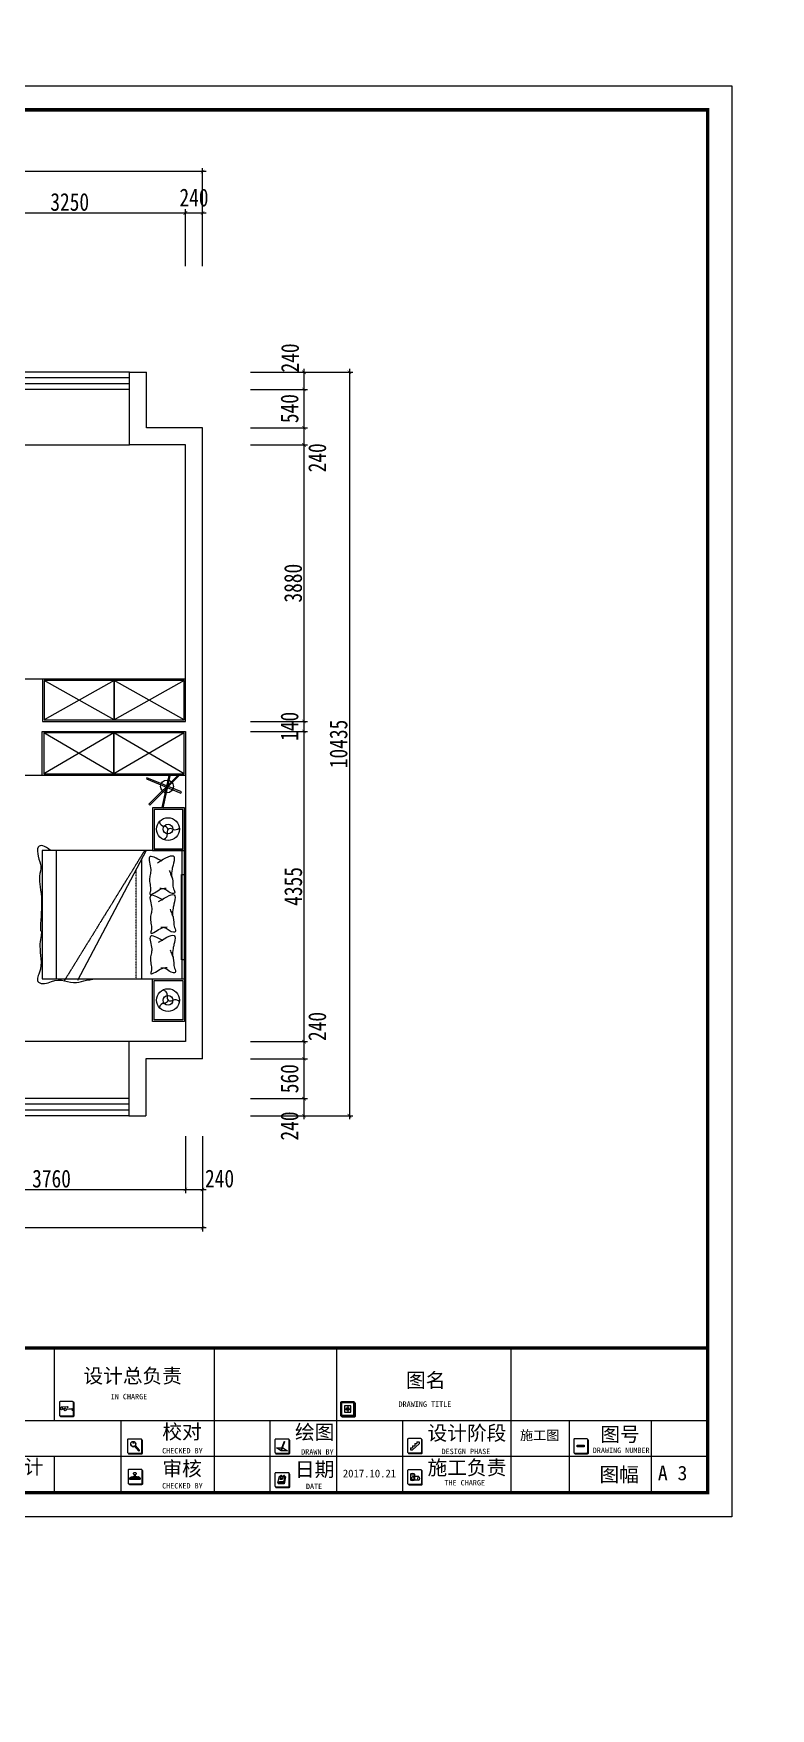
# Model space of a CAD drawing. Header units: millimetres. Extents: x -77055 to 331180, y -861586 to -491011.
# Drawn here: x -58458 to -48111, y -764631 to -741121 of the extents above; entities that cross this region are included whole.
import ezdxf

# ---------------------------------------------------------------- set-up
doc = ezdxf.new("R2010")
doc.units = ezdxf.units.MM
doc.header["$PDMODE"] = 3
doc.linetypes.add('DASHED2', pattern=[0.375, 0.25, -0.125])
for name, color, linetype in [('0-01图框模板说明', 2, 'Continuous'), ('0-02图框细线', 136, 'Continuous'), ('250', 250, 'Continuous')]:
    doc.layers.add(name, color=color, linetype=linetype)
doc.styles.add('DIM', font='simhei.ttf', dxfattribs={"width": 0.8})
doc.styles.get("Standard").update_dxf_attribs({"font": 'simhei.ttf'})
doc.dimstyles.new('1-50', dxfattribs={"dimscale": 50, "dimtxt": 5, "dimasz": 1, "dimexe": 1, "dimexo": 0.1, "dimgap": 0.5, "dimtad": 1, "dimdec": 0, "dimdsep": 46, "dimtxsty": 'DIM', "dimblk": 'ARCHTICK', "dimcen": 4, "dimdle": 1, "dimclrd": 3, "dimclre": 3, "dimclrt": 1, "dimadec": 0, "dimazin": 0, "dimtfac": 1, "dimtdec": 0, "dimtmove": 2, "dimatfit": 3, "dimldrblk": 'DOT', "dimfxl": 15, "dimfxlon": 1, "dimarcsym": 0})

# ---------------------------------------------------------------- blocks, each defined once
blk = doc.blocks.new('_ArchTick')
at = {"color": 0, "linetype": 'ByBlock', "const_width": 0.15}
blk.add_lwpolyline([(-0.5, -0.5), (0.5, 0.5)], dxfattribs=at)
blk = doc.blocks.new('*D405')
at = {"layer": '250', "color": 3, "lineweight": -2}
for p, q in [((-55411, -745876), (-54611, -745876)), ((-54661, -745826), (-54661, -746166)), ((-55411, -746116), (-54611, -746116))]:
    blk.add_line(p, q, dxfattribs=at)
at = {"layer": 'Defpoints', "color": 0}
for p in [(-56910, -745876), (-56910, -746116), (-54661, -746116)]:
    blk.add_point(p, dxfattribs=at)
at = {"layer": '250', "color": 3, "lineweight": -2, "xscale": 50, "yscale": 50, "zscale": 50}
for p, rotation in [((-54661, -745876), 90), ((-54661, -746116), 270)]:
    blk.add_blockref('_ArchTick', p, dxfattribs=dict(at, rotation=rotation))
at = {"layer": '250', "color": 1, "insert": (-54856, -745675), "char_height": 250, "attachment_point": 5, "rotation": 90, "style": 'DIM'}
blk.add_mtext('240', dxfattribs=at)
blk = doc.blocks.new('_Dot')
at = {"color": 0, "linetype": 'ByBlock', "lineweight": -2}
blk.add_line((-0.5, 0), (-1, 0), dxfattribs=at)
at = {"color": 0, "linetype": 'ByBlock', "const_width": 0.5}
blk.add_lwpolyline([(-0.25, 0, 1), (0.25, 0, 1)], format="xyb", close=True, dxfattribs=at)
blk = doc.blocks.new('*D406')
at = {"layer": '250', "color": 3, "lineweight": -2}
for p, q in [((-55411, -746116), (-54611, -746116)), ((-54661, -746066), (-54661, -746706)), ((-55411, -746656), (-54611, -746656))]:
    blk.add_line(p, q, dxfattribs=at)
at = {"layer": 'Defpoints', "color": 0}
for p in [(-56910, -746116), (-55885, -746656), (-54661, -746656)]:
    blk.add_point(p, dxfattribs=at)
at = {"layer": '250', "color": 3, "lineweight": -2, "xscale": 50, "yscale": 50, "zscale": 50}
for p, rotation in [((-54661, -746116), 90), ((-54661, -746656), 270)]:
    blk.add_blockref('_ArchTick', p, dxfattribs=dict(at, rotation=rotation))
at = {"layer": '250', "color": 1, "insert": (-54863, -746386), "char_height": 250, "attachment_point": 5, "rotation": 90, "style": 'DIM'}
blk.add_mtext('540', dxfattribs=at)
blk = doc.blocks.new('*D407')
at = {"layer": '250', "color": 3, "lineweight": -2}
for p, q in [((-55411, -746656), (-54611, -746656)), ((-54661, -746606), (-54661, -746946)), ((-55411, -746896), (-54611, -746896))]:
    blk.add_line(p, q, dxfattribs=at)
at = {"layer": 'Defpoints', "color": 0}
for p in [(-55885, -746656), (-56125, -746896), (-54661, -746896)]:
    blk.add_point(p, dxfattribs=at)
at = {"layer": '250', "color": 3, "lineweight": -2, "xscale": 50, "yscale": 50, "zscale": 50}
for p, rotation in [((-54661, -746656), 90), ((-54661, -746896), 270)]:
    blk.add_blockref('_ArchTick', p, dxfattribs=dict(at, rotation=rotation))
at = {"layer": '250', "color": 1, "insert": (-54474, -747077), "char_height": 250, "attachment_point": 5, "rotation": 90, "style": 'DIM'}
blk.add_mtext('240', dxfattribs=at)
blk = doc.blocks.new('*D408')
at = {"layer": '250', "color": 3, "lineweight": -2}
for p, q in [((-55411, -746896), (-54611, -746896)), ((-54661, -746846), (-54661, -750826)), ((-55411, -750776), (-54611, -750776))]:
    blk.add_line(p, q, dxfattribs=at)
at = {"layer": 'Defpoints', "color": 0}
for p in [(-56125, -746896), (-56125, -750776), (-54661, -750776)]:
    blk.add_point(p, dxfattribs=at)
at = {"layer": '250', "color": 3, "lineweight": -2, "xscale": 50, "yscale": 50, "zscale": 50}
for p, rotation in [((-54661, -746896), 90), ((-54661, -750776), 270)]:
    blk.add_blockref('_ArchTick', p, dxfattribs=dict(at, rotation=rotation))
at = {"layer": '250', "color": 1, "insert": (-54813, -748836), "char_height": 250, "attachment_point": 5, "rotation": 90, "style": 'DIM'}
blk.add_mtext('3880', dxfattribs=at)
blk = doc.blocks.new('*D409')
at = {"layer": '250', "color": 3, "lineweight": -2}
for p, q in [((-55411, -750776), (-54611, -750776)), ((-54661, -750726), (-54661, -750966)), ((-55411, -750916), (-54611, -750916))]:
    blk.add_line(p, q, dxfattribs=at)
at = {"layer": 'Defpoints', "color": 0}
for p in [(-56125, -750776), (-56125, -750916), (-54661, -750916)]:
    blk.add_point(p, dxfattribs=at)
at = {"layer": '250', "color": 3, "lineweight": -2, "xscale": 50, "yscale": 50, "zscale": 50}
for p, rotation in [((-54661, -750776), 90), ((-54661, -750916), 270)]:
    blk.add_blockref('_ArchTick', p, dxfattribs=dict(at, rotation=rotation))
at = {"layer": '250', "color": 1, "insert": (-54863, -750846), "char_height": 250, "attachment_point": 5, "rotation": 90, "style": 'DIM'}
blk.add_mtext('140', dxfattribs=at)
blk = doc.blocks.new('*D410')
at = {"layer": '250', "color": 3, "lineweight": -2}
for p, q in [((-54661, -750866), (-54661, -755321)), ((-55411, -750916), (-54611, -750916)), ((-55411, -755271), (-54611, -755271))]:
    blk.add_line(p, q, dxfattribs=at)
at = {"layer": 'Defpoints', "color": 0}
for p in [(-56125, -750916), (-56125, -755271), (-54661, -755271)]:
    blk.add_point(p, dxfattribs=at)
at = {"layer": '250', "color": 3, "lineweight": -2, "xscale": 50, "yscale": 50, "zscale": 50}
for p, rotation in [((-54661, -750916), 90), ((-54661, -755271), 270)]:
    blk.add_blockref('_ArchTick', p, dxfattribs=dict(at, rotation=rotation))
at = {"layer": '250', "color": 1, "insert": (-54811, -753093), "char_height": 250, "attachment_point": 5, "rotation": 90, "style": 'DIM'}
blk.add_mtext('4355', dxfattribs=at)
blk = doc.blocks.new('*D411')
at = {"layer": '250', "color": 3, "lineweight": -2}
for p, q in [((-55411, -755271), (-54611, -755271)), ((-54661, -755221), (-54661, -755561)), ((-55411, -755511), (-54611, -755511))]:
    blk.add_line(p, q, dxfattribs=at)
at = {"layer": 'Defpoints', "color": 0}
for p in [(-56125, -755271), (-55885, -755511), (-54661, -755511)]:
    blk.add_point(p, dxfattribs=at)
at = {"layer": '250', "color": 3, "lineweight": -2, "xscale": 50, "yscale": 50, "zscale": 50}
for p, rotation in [((-54661, -755271), 90), ((-54661, -755511), 270)]:
    blk.add_blockref('_ArchTick', p, dxfattribs=dict(at, rotation=rotation))
at = {"layer": '250', "color": 1, "insert": (-54474, -755058), "char_height": 250, "attachment_point": 5, "rotation": 90, "style": 'DIM'}
blk.add_mtext('240', dxfattribs=at)
blk = doc.blocks.new('*D412')
at = {"layer": '250', "color": 3, "lineweight": -2}
for p, q in [((-55411, -755511), (-54611, -755511)), ((-54661, -755461), (-54661, -756121)), ((-55411, -756071), (-54611, -756071))]:
    blk.add_line(p, q, dxfattribs=at)
at = {"layer": 'Defpoints', "color": 0}
for p in [(-55885, -755511), (-56920, -756071), (-54661, -756071)]:
    blk.add_point(p, dxfattribs=at)
at = {"layer": '250', "color": 3, "lineweight": -2, "xscale": 50, "yscale": 50, "zscale": 50}
for p, rotation in [((-54661, -755511), 90), ((-54661, -756071), 270)]:
    blk.add_blockref('_ArchTick', p, dxfattribs=dict(at, rotation=rotation))
at = {"layer": '250', "color": 1, "insert": (-54863, -755791), "char_height": 250, "attachment_point": 5, "rotation": 90, "style": 'DIM'}
blk.add_mtext('560', dxfattribs=at)
blk = doc.blocks.new('*D413')
at = {"layer": '250', "color": 3, "lineweight": -2}
for p, q in [((-55411, -756071), (-54611, -756071)), ((-54661, -756021), (-54661, -756361)), ((-55411, -756311), (-54611, -756311))]:
    blk.add_line(p, q, dxfattribs=at)
at = {"layer": 'Defpoints', "color": 0}
for p in [(-56920, -756071), (-56920, -756311), (-54661, -756311)]:
    blk.add_point(p, dxfattribs=at)
at = {"layer": '250', "color": 3, "lineweight": -2, "xscale": 50, "yscale": 50, "zscale": 50}
for p, rotation in [((-54661, -756071), 90), ((-54661, -756311), 270)]:
    blk.add_blockref('_ArchTick', p, dxfattribs=dict(at, rotation=rotation))
at = {"layer": '250', "color": 1, "insert": (-54863, -756455), "char_height": 250, "attachment_point": 5, "rotation": 90, "style": 'DIM'}
blk.add_mtext('240', dxfattribs=at)
blk = doc.blocks.new('*D421')
at = {"layer": '250', "color": 3, "lineweight": -2}
for p, q in [((-59575, -744389), (-59575, -743589)), ((-56325, -744389), (-56325, -743589)), ((-59625, -743639), (-56275, -743639))]:
    blk.add_line(p, q, dxfattribs=at)
at = {"layer": 'Defpoints', "color": 0}
for p in [(-56325, -743639), (-59575, -745547), (-56325, -746567)]:
    blk.add_point(p, dxfattribs=at)
at = {"layer": '250', "color": 3, "lineweight": -2, "xscale": 50, "yscale": 50, "zscale": 50, "rotation": 180}
blk.add_blockref('_ArchTick', (-59575, -743639), dxfattribs=at)
at = {"layer": '250', "color": 3, "lineweight": -2, "xscale": 50, "yscale": 50, "zscale": 50}
blk.add_blockref('_ArchTick', (-56325, -743639), dxfattribs=at)
at = {"layer": '250', "color": 1, "insert": (-57950, -743487), "char_height": 250, "attachment_point": 5, "style": 'DIM'}
blk.add_mtext('3250', dxfattribs=at)
blk = doc.blocks.new('*D422')
at = {"layer": '250', "color": 3, "lineweight": -2}
for p, q in [((-56325, -744389), (-56325, -743589)), ((-56085, -744389), (-56085, -743589)), ((-56375, -743639), (-56035, -743639))]:
    blk.add_line(p, q, dxfattribs=at)
at = {"layer": 'Defpoints', "color": 0}
for p in [(-56085, -743639), (-56085, -746327), (-56325, -746567)]:
    blk.add_point(p, dxfattribs=at)
at = {"layer": '250', "color": 3, "lineweight": -2, "xscale": 50, "yscale": 50, "zscale": 50, "rotation": 180}
blk.add_blockref('_ArchTick', (-56325, -743639), dxfattribs=at)
at = {"layer": '250', "color": 3, "lineweight": -2, "xscale": 50, "yscale": 50, "zscale": 50}
blk.add_blockref('_ArchTick', (-56085, -743639), dxfattribs=at)
at = {"layer": '250', "color": 1, "insert": (-56205, -743425), "char_height": 250, "attachment_point": 5, "style": 'DIM'}
blk.add_mtext('240', dxfattribs=at)
blk = doc.blocks.new('*D439')
at = {"layer": '250', "color": 3, "lineweight": -2}
for p, q in [((-60085, -756596), (-60085, -757396)), ((-56325, -756596), (-56325, -757396)), ((-60135, -757346), (-56275, -757346))]:
    blk.add_line(p, q, dxfattribs=at)
at = {"layer": 'Defpoints', "color": 0}
for p in [(-60085, -755706), (-56325, -755706), (-56325, -757346)]:
    blk.add_point(p, dxfattribs=at)
at = {"layer": '250', "color": 3, "lineweight": -2, "xscale": 50, "yscale": 50, "zscale": 50, "rotation": 180}
blk.add_blockref('_ArchTick', (-60085, -757346), dxfattribs=at)
at = {"layer": '250', "color": 3, "lineweight": -2, "xscale": 50, "yscale": 50, "zscale": 50}
blk.add_blockref('_ArchTick', (-56325, -757346), dxfattribs=at)
at = {"layer": '250', "color": 1, "insert": (-58205, -757195), "char_height": 250, "attachment_point": 5, "style": 'DIM'}
blk.add_mtext('3760', dxfattribs=at)
blk = doc.blocks.new('*D440')
at = {"layer": '250', "color": 3, "lineweight": -2}
for p, q in [((-56325, -756596), (-56325, -757396)), ((-56085, -756596), (-56085, -757396)), ((-56375, -757346), (-56035, -757346))]:
    blk.add_line(p, q, dxfattribs=at)
at = {"layer": 'Defpoints', "color": 0}
for p in [(-56325, -755706), (-56085, -755946), (-56085, -757346)]:
    blk.add_point(p, dxfattribs=at)
at = {"layer": '250', "color": 3, "lineweight": -2, "xscale": 50, "yscale": 50, "zscale": 50, "rotation": 180}
blk.add_blockref('_ArchTick', (-56325, -757346), dxfattribs=at)
at = {"layer": '250', "color": 3, "lineweight": -2, "xscale": 50, "yscale": 50, "zscale": 50}
blk.add_blockref('_ArchTick', (-56085, -757346), dxfattribs=at)
at = {"layer": '250', "color": 1, "insert": (-55846, -757194), "char_height": 250, "attachment_point": 5, "style": 'DIM'}
blk.add_mtext('240', dxfattribs=at)
blk = doc.blocks.new('*D441')
at = {"layer": '250', "color": 3, "lineweight": -2}
for p, q in [((-56035, -743060), (-70405, -743060)), ((-70355, -743810), (-70355, -743010)), ((-56085, -743810), (-56085, -743010))]:
    blk.add_line(p, q, dxfattribs=at)
at = {"layer": 'Defpoints', "color": 0}
for p in [(-70355, -743060), (-70355, -744389), (-56085, -744389)]:
    blk.add_point(p, dxfattribs=at)
at = {"layer": '250', "color": 3, "lineweight": -2, "xscale": 50, "yscale": 50, "zscale": 50, "rotation": 180}
blk.add_blockref('_ArchTick', (-70355, -743060), dxfattribs=at)
at = {"layer": '250', "color": 3, "lineweight": -2, "xscale": 50, "yscale": 50, "zscale": 50}
blk.add_blockref('_ArchTick', (-56085, -743060), dxfattribs=at)
at = {"layer": '250', "color": 1, "insert": (-63220, -742909), "char_height": 250, "attachment_point": 5, "style": 'DIM'}
blk.add_mtext('14270', dxfattribs=at)
blk = doc.blocks.new('*D442')
at = {"layer": '250', "color": 3, "lineweight": -2}
for p, q in [((-70355, -757135), (-70355, -757935)), ((-56085, -757135), (-56085, -757935)), ((-56035, -757885), (-70405, -757885))]:
    blk.add_line(p, q, dxfattribs=at)
at = {"layer": 'Defpoints', "color": 0}
for p in [(-70355, -756500), (-56085, -756500), (-70355, -757885)]:
    blk.add_point(p, dxfattribs=at)
at = {"layer": '250', "color": 3, "lineweight": -2, "xscale": 50, "yscale": 50, "zscale": 50, "rotation": 180}
blk.add_blockref('_ArchTick', (-70355, -757885), dxfattribs=at)
at = {"layer": '250', "color": 3, "lineweight": -2, "xscale": 50, "yscale": 50, "zscale": 50}
blk.add_blockref('_ArchTick', (-56085, -757885), dxfattribs=at)
at = {"layer": '250', "color": 1, "insert": (-63220, -757734), "char_height": 250, "attachment_point": 5, "style": 'DIM'}
blk.add_mtext('14270', dxfattribs=at)
blk = doc.blocks.new('*D444')
at = {"layer": '250', "color": 3, "lineweight": -2}
for p, q in [((-54773, -745876), (-53973, -745876)), ((-54023, -745826), (-54023, -756361)), ((-54773, -756311), (-53973, -756311))]:
    blk.add_line(p, q, dxfattribs=at)
at = {"layer": 'Defpoints', "color": 0}
for p in [(-55411, -745876), (-55411, -756311), (-54023, -756311)]:
    blk.add_point(p, dxfattribs=at)
at = {"layer": '250', "color": 3, "lineweight": -2, "xscale": 50, "yscale": 50, "zscale": 50}
for p, rotation in [((-54023, -745876), 90), ((-54023, -756311), 270)]:
    blk.add_blockref('_ArchTick', p, dxfattribs=dict(at, rotation=rotation))
at = {"layer": '250', "color": 1, "insert": (-54175, -751093), "char_height": 250, "attachment_point": 5, "rotation": 90, "style": 'DIM'}
blk.add_mtext('10435', dxfattribs=at)
blk = doc.blocks.new('GFV85')
at = {"color": 2, "ltscale": 1000}
for p, q in [((56980, 6593), (54980, 6593)), ((54980, 6593), (54980, 4793)), ((56980, 4793), (56980, 6593)), ((56380, 4793), (56380, 6475)), ((54980, 4793), (56980, 4793))]:
    blk.add_line(p, q, dxfattribs=at)
at = {"color": 8, "ltscale": 1000}
blk.add_line((55180, 6593), (55180, 4793), dxfattribs=at)
at = {"color": 8, "linetype": 'DASHED2', "ltscale": 0.5}
for p, q in [((56420, 6593), (55290, 4762)), ((56300, 4793), (56300, 6317))]:
    blk.add_line(p, q, dxfattribs=at)
at = {"color": 1, "ltscale": 1000}
for p, q in [((56440, 6593), (55476, 4771)), ((56950, 4793), (56950, 6593))]:
    blk.add_line(p, q, dxfattribs=at)
at = {"color": 2}
for points in [[(56980, 7193), (56530, 7193), (56530, 6593), (56980, 6593)], [(56980, 4193), (56530, 4193), (56530, 4793), (56980, 4793)]]:
    blk.add_lwpolyline(points, close=True, dxfattribs=at)
at = {"color": 1}
for points in [[(56955, 7168), (56555, 7168), (56555, 6618), (56955, 6618)], [(56955, 4218), (56555, 4218), (56555, 4768), (56955, 4768)]]:
    blk.add_lwpolyline(points, close=True, dxfattribs=at)
at = {"color": 3}
blk.add_lwpolyline([(56980, 5057), (56940, 5057), (56940, 6256), (56980, 6256)], close=True, dxfattribs=at)
for centre in [(56749, 6893), (56749, 4493)]:
    blk.add_circle(centre, 160, dxfattribs=at)
at = {"color": 1}
for centre in [(56749, 6894), (56749, 4491)]:
    blk.add_circle(centre, 67.5, dxfattribs=at)
for centre, radius, start, end in [((56693, 7002), 65, 184.5472, 274.0046), ((56669, 6822), 70.8, 274.3234, 4.4208), ((56684, 6868), 70.2, 21.5496, 79.0602), ((56805, 6852), 69.8, 142.7692, 200.655), ((56783, 6815), 86, 66.8898, 113.1102), ((56850, 6966), 80.7, 245.5061, 315.9952), ((56669, 4563), 70.8, 355.5792, 85.6766), ((56684, 4517), 70.2, 280.9398, 338.4504), ((56805, 4533), 69.8, 159.345, 217.2308), ((56783, 4570), 86, 246.8898, 293.1102), ((56850, 4419), 80.7, 44.0048, 114.4939), ((56693, 4383), 65, 85.9954, 175.4528)]:
    blk.add_arc(centre, radius, start, end, dxfattribs=at)
at = {"color": 2, "ltscale": 1000}
blk.add_open_spline([(55099, 6593), (55020, 6663), (54902, 6692), (54924, 6482), (54983, 6374), (54918, 6183), (55000, 5964), (54942, 5420), (54992, 5492), (54918, 5209), (55008, 4991), (54883, 4745), (55025, 4713), (55227, 4826), (55393, 4701), (55617, 4783), (55724, 4789), (55783, 4793)], degree=3, knots=[0, 0, 0, 0, 140.356688, 240.855445, 374.272085, 514.628774, 800.960617, 1037.309606, 1234.977718, 1501.883052, 1872.056655, 1990.732643, 2052.345442, 2125.407537, 2467.000811, 2608.004871, 2786.638856, 2786.638856, 2786.638856, 2786.638856], dxfattribs=at)
at = {"color": 1, "ltscale": 1000}
for points, knots in [([(56667, 6443), (56587, 6486), (56433, 6569), (56519, 6354), (56499, 6254), (56482, 6176), (56504, 6095), (56505, 6033), (56480, 5939), (56624, 6057), (56694, 6064), (56723, 6067)], [0, 0, 0, 0, 197.98522, 383.798459, 461.536852, 537.063609, 629.138715, 719.341985, 744.183766, 895.041347, 1000.692483, 1000.692483, 1000.692483, 1000.692483]), ([(56603, 6422), (56710, 6488), (56868, 6585), (56824, 6402), (56800, 6315), (56799, 6258), (56798, 6220)], [0, 0, 0, 0, 257.192142, 380.388355, 440.188761, 557.045341, 557.045341, 557.045341, 557.045341]), ([(56767, 6314), (56774, 6293), (56787, 6254), (56827, 6170), (56802, 6093), (56857, 5995), (56770, 5983), (56724, 6058), (56658, 6058), (56636, 6058)], [0, 0, 0, 0, 70.314327, 132.712823, 281.06886, 345.030234, 373.143701, 508.899423, 574.349148, 574.349148, 574.349148, 574.349148]), ([(56680, 5898), (56600, 5941), (56446, 6024), (56532, 5809), (56512, 5709), (56495, 5631), (56517, 5550), (56518, 5488), (56493, 5394), (56637, 5512), (56707, 5519), (56736, 5522)], [0, 0, 0, 0, 197.98522, 383.798459, 461.536852, 537.063609, 629.138715, 719.341985, 744.183766, 895.041347, 1000.692483, 1000.692483, 1000.692483, 1000.692483]), ([(56616, 5877), (56723, 5943), (56881, 6040), (56837, 5858), (56813, 5770), (56812, 5713), (56811, 5675)], [0, 0, 0, 0, 257.192142, 380.388355, 440.188761, 557.045341, 557.045341, 557.045341, 557.045341]), ([(56779, 5769), (56787, 5748), (56800, 5709), (56840, 5625), (56815, 5548), (56870, 5450), (56783, 5438), (56737, 5513), (56671, 5513), (56649, 5514)], [0, 0, 0, 0, 70.314327, 132.712823, 281.06886, 345.030234, 373.143701, 508.899423, 574.349148, 574.349148, 574.349148, 574.349148]), ([(56680, 5328), (56600, 5371), (56446, 5454), (56532, 5239), (56512, 5140), (56495, 5062), (56517, 4980), (56518, 4918), (56493, 4825), (56637, 4943), (56707, 4950), (56736, 4952)], [0, 0, 0, 0, 197.98522, 383.798459, 461.536852, 537.063609, 629.138715, 719.341985, 744.183766, 895.041347, 1000.692483, 1000.692483, 1000.692483, 1000.692483]), ([(56616, 5307), (56723, 5373), (56881, 5470), (56837, 5288), (56813, 5201), (56812, 5144), (56811, 5106)], [0, 0, 0, 0, 257.192142, 380.388355, 440.188761, 557.045341, 557.045341, 557.045341, 557.045341]), ([(56779, 5200), (56787, 5179), (56800, 5139), (56840, 5055), (56815, 4978), (56870, 4880), (56783, 4868), (56737, 4944), (56671, 4944), (56649, 4944)], [0, 0, 0, 0, 70.314327, 132.712823, 281.06886, 345.030234, 373.143701, 508.899423, 574.349148, 574.349148, 574.349148, 574.349148])]:
    blk.add_open_spline(points, degree=3, knots=knots, dxfattribs=at)
blk = doc.blocks.new('A$C375F542B')
at = {"color": 45}
for points in [[(465, 458), (453, 471), (34, 52), (47, 39)], [(338, 469), (320, 473), (216, 4), (234, 0)], [(485, 207), (492, 224), (7, 423), (0, 406)]]:
    blk.add_lwpolyline(points, close=True, dxfattribs=at)
blk.add_circle((289, 301), 89.6, dxfattribs=at)
blk = doc.blocks.new('A$C277C16EF')
at = {"layer": '0-01图框模板说明'}
for points in [[(-9240, 1428, -0.414214), (-9254, 1415), (-9427, 1415, -0.071272), (-9430, 1416, 0.348143), (-9417, 1405), (-9245, 1405, 0.414214), (-9231, 1419), (-9231, 1592, 0.333108), (-9241, 1605, -0.057743), (-9240, 1601)], [(-5292, 1424, -0.414214), (-5306, 1411), (-5479, 1411, -0.071272), (-5482, 1411, 0.348143), (-5470, 1401), (-5297, 1401, 0.414214), (-5283, 1414), (-5283, 1587, 0.333108), (-5293, 1600, -0.057743), (-5292, 1597)], [(-8283, 904, -0.414214), (-8296, 891), (-8469, 891, -0.071272), (-8473, 891, 0.348143), (-8460, 881), (-8287, 881, 0.414214), (-8273, 894), (-8273, 1067, 0.333108), (-8283, 1080, -0.057743), (-8283, 1077)], [(-6214, 904, -0.414214), (-6227, 891), (-6400, 891, -0.071272), (-6404, 891, 0.348143), (-6391, 881), (-6218, 881, 0.414214), (-6205, 894), (-6205, 1067, 0.333108), (-6214, 1080, -0.057743), (-6214, 1077)], [(-4353, 909, -0.414214), (-4366, 895), (-4539, 895, -0.071272), (-4543, 896, 0.348143), (-4530, 885), (-4357, 885, 0.414214), (-4344, 899), (-4344, 1072, 0.333108), (-4353, 1085, -0.057743), (-4353, 1081)], [(-2020, 907, -0.414214), (-2033, 893), (-2206, 893, -0.071272), (-2210, 894, 0.348143), (-2197, 884), (-2024, 884, 0.414214), (-2011, 897), (-2011, 1070, 0.333108), (-2020, 1083, -0.057743), (-2020, 1080)], [(-2172, 1004), (-2072, 1004), (-2072, 979), (-2172, 979)], [(-8276, 476, -0.414214), (-8289, 462), (-8462, 462, -0.071272), (-8466, 463, 0.348143), (-8453, 453), (-8280, 453, 0.414214), (-8267, 466), (-8267, 639, 0.333108), (-8276, 652, -0.057743), (-8276, 649)], [(-6214, 431, -0.414214), (-6227, 418), (-6400, 418, -0.071272), (-6404, 418, 0.348143), (-6391, 408), (-6218, 408, 0.414214), (-6205, 421), (-6205, 594, 0.333108), (-6214, 607, -0.057743), (-6214, 604)], [(-4353, 471, -0.414214), (-4366, 457), (-4539, 457, -0.071272), (-4543, 458, 0.348143), (-4530, 448), (-4357, 448, 0.414214), (-4344, 461), (-4344, 634, 0.333108), (-4353, 647, -0.057743), (-4353, 644)]]:
    blk.add_hatch(color=8, dxfattribs=at).paths.add_polyline_path(points)
h = blk.add_hatch(color=8, dxfattribs=at)
h.paths.add_polyline_path([(-5392, 1527), (-5409, 1527), (-5409, 1511), (-5392, 1511)])
h.paths.add_polyline_path([(-5392, 1511), (-5375, 1511), (-5375, 1527), (-5392, 1527)])
h.paths.add_polyline_path([(-5392, 1511), (-5392, 1495), (-5375, 1495), (-5375, 1511)])
h.paths.add_polyline_path([(-5392, 1511), (-5409, 1511), (-5409, 1495), (-5392, 1495)])
at = {"layer": '0-01图框模板说明', "color": 8}
for p, q in [((-9408, 1541), (-9327, 1547)), ((-9396, 1540), (-9326, 1546)), ((-9345, 1510), (-9264, 1516)), ((-9333, 1509), (-9264, 1515)), ((-5437, 1511), (-5348, 1511)), ((-5392, 1555), (-5392, 1466)), ((-8385, 988), (-8328, 922)), ((-8374, 997), (-8317, 932)), ((-6322, 942), (-6322, 939)), ((-6321, 941), (-6322, 938)), ((-6320, 941), (-6321, 939)), ((-4511, 968), (-4511, 940)), ((-4511, 968), (-4481, 968)), ((-4481, 996), (-4451, 996)), ((-4481, 996), (-4481, 968)), ((-4390, 1020), (-4480, 940)), ((-4451, 1025), (-4451, 996)), ((-4451, 1025), (-4421, 1025)), ((-4421, 1051), (-4390, 1051)), ((-4421, 1051), (-4421, 1025)), ((-4390, 1051), (-4390, 1020)), ((-6321, 939), (-6322, 938)), ((-6322, 939), (-6322, 938)), ((-4511, 940), (-4480, 940)), ((-8449, 546), (-8428, 560)), ((-8426, 561), (-8406, 561)), ((-8383, 572), (-8383, 576)), ((-8376, 572), (-8376, 576)), ((-8350, 561), (-8328, 561)), ((-8308, 546), (-8326, 560)), ((-6374, 473), (-6362, 462)), ((-6272, 566), (-6294, 470)), ((-6269, 563), (-6291, 467)), ((-6266, 561), (-6288, 465)), ((-6263, 559), (-6285, 462)), ((-6275, 569), (-6263, 559)), ((-4510, 597), (-4510, 515)), ((-4395, 564), (-4477, 564)), ((-4395, 510), (-4477, 510)), ((-4456, 597), (-4456, 515)), ((-6294, 470), (-6371, 470)), ((-6291, 467), (-6368, 467)), ((-6288, 465), (-6365, 465)), ((-6285, 462), (-6362, 462))]:
    blk.add_line(p, q, dxfattribs=at)
at = {"layer": '0-01图框模板说明', "color": 2, "const_width": 49}
blk.add_lwpolyline([(-338, 19745), (-338, 338), (-28062, 338), (-28062, 19745)], close=True, dxfattribs=at)
blk.add_lwpolyline([(-338, 2367), (-28066, 2367)], dxfattribs=at)
at = {"layer": '0-01图框模板说明', "color": 8}
for points in [[(-9427, 1415), (-9254, 1415, 0.414214), (-9240, 1428), (-9240, 1601, 0.414214), (-9254, 1615), (-9427, 1615, 0.414214), (-9440, 1601), (-9440, 1428, 0.414214)], [(-5479, 1411), (-5306, 1411, 0.414214), (-5292, 1424), (-5292, 1597, 0.414214), (-5306, 1610), (-5479, 1610, 0.414214), (-5492, 1597), (-5492, 1424, 0.414214)], [(-8469, 891), (-8296, 891, 0.414214), (-8283, 904), (-8283, 1077, 0.414214), (-8296, 1090), (-8469, 1090, 0.414214), (-8482, 1077), (-8482, 904, 0.414214)], [(-6400, 891), (-6227, 891, 0.414214), (-6214, 904), (-6214, 1077, 0.414214), (-6227, 1090), (-6400, 1090, 0.414214), (-6413, 1077), (-6413, 904, 0.414214)], [(-6277, 1048), (-6285, 1051), (-6284, 1052, -0.451962), (-6280, 1054), (-6279, 1053, -0.418435), (-6277, 1049)], [(-4539, 895), (-4366, 895, 0.414214), (-4353, 909), (-4353, 1081, 0.414214), (-4366, 1095), (-4539, 1095, 0.414214), (-4552, 1081), (-4552, 909, 0.414214)], [(-2206, 893), (-2033, 893, 0.414214), (-2020, 907), (-2020, 1080, 0.414214), (-2033, 1093), (-2206, 1093, 0.414214), (-2219, 1080), (-2219, 907, 0.414214)], [(-8462, 462), (-8289, 462, 0.414214), (-8276, 476), (-8276, 649, 0.414214), (-8289, 662), (-8462, 662, 0.414214), (-8476, 649), (-8476, 476, 0.414214)], [(-8446, 547), (-8311, 547, -0.414214), (-8307, 543), (-8307, 526, -0.414214), (-8311, 522), (-8446, 522, -0.414214), (-8450, 526), (-8450, 543, -0.414214)], [(-6400, 418), (-6227, 418, 0.414214), (-6214, 431), (-6214, 604, 0.414214), (-6227, 617), (-6400, 617, 0.414214), (-6413, 604), (-6413, 431, 0.414214)], [(-4539, 457), (-4366, 457, 0.414214), (-4353, 471), (-4353, 644, 0.414214), (-4366, 657), (-4539, 657, 0.414214), (-4552, 644), (-4552, 471, 0.414214)]]:
    blk.add_lwpolyline(points, format="xyb", close=True, dxfattribs=at)
for points in [[(-9430, 1416, 0.348143), (-9417, 1405), (-9245, 1405, 0.414214), (-9231, 1419), (-9231, 1592, 0.333108), (-9241, 1605)], [(-5482, 1411, 0.348143), (-5470, 1401), (-5297, 1401, 0.414214), (-5283, 1414), (-5283, 1587, 0.333108), (-5293, 1600)], [(-8473, 891, 0.348143), (-8460, 881), (-8287, 881, 0.414214), (-8273, 894), (-8273, 1067, 0.333108), (-8283, 1080)], [(-6404, 891, 0.348143), (-6391, 881), (-6218, 881, 0.414214), (-6205, 894), (-6205, 1067, 0.333108), (-6214, 1080)], [(-4543, 896, 0.348143), (-4530, 885), (-4357, 885, 0.414214), (-4344, 899), (-4344, 1072, 0.333108), (-4353, 1085)], [(-2210, 894, 0.348143), (-2197, 884), (-2024, 884, 0.414214), (-2011, 897), (-2011, 1070, 0.333108), (-2020, 1083)], [(-8466, 463, 0.348143), (-8453, 453), (-8280, 453, 0.414214), (-8267, 466), (-8267, 639, 0.333108), (-8276, 652)], [(-6404, 418, 0.348143), (-6391, 408), (-6218, 408, 0.414214), (-6205, 421), (-6205, 594, 0.333108), (-6214, 607)], [(-4543, 458, 0.348143), (-4530, 448), (-4357, 448, 0.414214), (-4344, 461), (-4344, 634, 0.333108), (-4353, 647)]]:
    blk.add_lwpolyline(points, format="xyb", dxfattribs=at)
for points in [[(-5478, 1425), (-5306, 1425), (-5306, 1597), (-5478, 1597)], [(-5437, 1466), (-5348, 1466), (-5348, 1555), (-5437, 1555)], [(-5409, 1527), (-5375, 1527), (-5375, 1495), (-5409, 1495)], [(-6320, 941), (-6322, 942), (-6319, 958), (-6311, 955)], [(-6280, 1042), (-6287, 1044), (-6319, 958), (-6311, 955)], [(-6277, 1048), (-6285, 1051), (-6287, 1044), (-6280, 1042)], [(-2172, 1004), (-2072, 1004), (-2072, 979), (-2172, 979)], [(-8409, 559), (-8347, 559), (-8347, 551), (-8409, 551)], [(-6355, 495), (-6347, 495), (-6349, 489), (-6356, 489)], [(-6334, 545), (-6302, 545), (-6310, 520), (-6341, 520)], [(-6340, 495), (-6332, 495), (-6334, 489), (-6341, 489)], [(-6325, 495), (-6318, 495), (-6319, 489), (-6327, 489)], [(-6311, 495), (-6303, 495), (-6305, 489), (-6312, 489)]]:
    blk.add_lwpolyline(points, close=True, dxfattribs=at)
for points in [[(-6307, 966), (-6304, 966), (-6239, 923), (-6327, 923), (-6392, 966), (-6316, 966)], [(-8369, 565), (-8356, 565), (-8347, 559), (-8409, 559), (-8399, 565), (-8390, 565)], [(-6334, 569), (-6275, 569), (-6297, 473), (-6374, 473), (-6351, 569), (-6338, 569)]]:
    blk.add_lwpolyline(points, dxfattribs=at)
for centre, radius in [((-8402, 1020), 36), ((-6295, 558), 2.7)]:
    blk.add_circle(centre, radius, dxfattribs=at)
for centre, radius, start, end in [((-9389, 1516), 24.9, 105.757, 120.9015), ((-9388, 1491), 21.7, 39.9377, 115.0821), ((-9396, 1540), 0.332, 94.538, 105.757), ((-9381, 1528), 16.1, 194.4811, 315.0527), ((-9326, 1485), 24.9, 105.757, 138.6812), ((-9333, 1509), 0.332, 94.538, 105.757), ((-9332, 1534), 14.1, 298.7114, 70.1269), ((-9332, 1534), 13.4, 300.3285, 62.5398), ((-9326, 1545), 0.332, 62.5398, 94.538), ((-9325, 1522), 0.341, 133.8328, 294.2798), ((-9269, 1503), 14.1, 298.7114, 70.1269), ((-9264, 1515), 0.332, 62.5398, 94.538), ((-9270, 1503), 13.4, 300.3285, 62.5398), ((-9263, 1491), 0.341, 133.8328, 294.2798), ((-8401, 1017), 36, 191.5054, 300.5031), ((-8404, 1020), 18, 22.4479, 114.9174), ((-8408, 1029), 8.45, 340.0341, 111.5177), ((-8401, 1017), 36, 323.7918, 16.5929), ((-8324, 929), 7.87, 246.2917, 21.6824), ((-8426, 557), 3.88, 90, 119.8772), ((-8379, 671), 77.3, 259.2449, 280.7551), ((-8411, 572), 28.6, 7.6088, 51.9955), ((-8395, 577), 13.3, 284.907, 336.821), ((-8379, 584), 23.4, 237.0341, 302.9659), ((-8347, 572), 28.6, 128.0045, 172.3912), ((-8373, 572), 2.72, 180, 209.5766), ((-8363, 578), 14.2, 209.5766, 255.9056), ((-8328, 557), 3.88, 58.6434, 90), ((-6337, 558), 2.7, 133.5405, 58.5094), ((-6319, 562), 20.4, 120.0838, 193.4607), ((-6337, 559), 2.06, 218.3923, 328.4538), ((-6319, 562), 16.9, 118.9884, 196.0214), ((-6336, 557), 2.7, 72.6047, 87.6936), ((-6326, 570), 9.85, 350.5454, 105.731), ((-6327, 569), 7.74, 355.4404, 89.6822), ((-6277, 562), 20.4, 127.1675, 193.4607), ((-6294, 557), 2.7, 72.6047, 215.7707), ((-6295, 559), 2.06, 218.3923, 328.4538), ((-6278, 562), 16.3, 120.88, 197.6449), ((-6286, 573), 6.91, 75.6414, 126.1244), ((-6286, 571), 5.41, 333.2308, 96.566), ((-6286, 571), 8.4, 340.7006, 72.9302)]:
    blk.add_arc(centre, radius, start, end, dxfattribs=at)
for centre, major_axis, ratio in [((-9409, 1520), (0, 20.6), 0.646017), ((-9408, 1520), (0, 20.6), 0.646017), ((-9358, 1505), (0, 20.6), 0.646017), ((-9357, 1505), (0, 20.6), 0.646017), ((-4483, 597), (-27.1, 0), 0.454196), ((-4483, 515), (-27.1, 0), 0.454196), ((-4477, 537), (0, 27.1), 0.454196), ((-4395, 537), (0, 27.1), 0.454196)]:
    blk.add_ellipse(centre, major_axis=major_axis, ratio=ratio, dxfattribs=at)
blk.add_ellipse((-8379, 604), major_axis=(25.4, 0), ratio=0.460933, start_param=-0.967391, end_param=4.108984, dxfattribs=at)
at = {"layer": '0-02图框细线'}
for p, q in [((-9507, 1352), (-9507, 2367)), ((-7264, 1352), (-7264, 2367)), ((-5546, 338), (-5546, 2367)), ((-3096, 1352), (-3096, 2367)), ((-21553, 1352), (-338, 1352)), ((-8574, 338), (-8574, 1352)), ((-7264, 338), (-7264, 1352)), ((-6480, 338), (-6480, 1352)), ((-4619, 338), (-4619, 1352)), ((-3096, 338), (-3096, 1352)), ((-2280, 338), (-2280, 1352)), ((-1131, 1352), (-1131, 338)), ((-338, 845), (-10594, 845)), ((-9507, 338), (-9507, 845))]:
    blk.add_line(p, q, dxfattribs=at)
blk.add_lwpolyline([(0, 20083), (0, 0), (-28400, 0), (-28400, 20083)], close=True, dxfattribs=at)
for s, insert, char_height, attachment_point in [('{\\fSimSun|b0|i0|c134|p2;设计总负责}', (-9102, 1965), 202.86, 4), ('{\\fSimSun|b0|i0|c134|p2;图名}', (-4572, 1904), 202.86, 4), ('{\\fSimSun|b0|i0|c134|p2;IN CHARGE}', (-8719, 1685), 76.2, 4), ('{\\fSimSun|b0|i0|c134|p2;DRAWING TITLE}', (-4678, 1579), 76.2, 4), ('{\\fSimSun|b0|i0|c134|p2;校对}', (-7994, 1181), 202.86, 4), ('{\\fSimSun|b0|i0|c134|p2;绘图}', (-6132, 1175), 202.86, 4), ('{\\fSimSun|b0|i0|c134|p2;设计阶段}', (-4271, 1162), 202.86, 4), ('{\\fSimHei|b0|i0|c134|p2;施工图}', (-2696, 1135), 135.24, 5), ('{\\fSimSun|b0|i0|c134|p2;图号}', (-1846, 1145), 202.86, 4), ('{\\fSimSun|b0|i0|c134|p2;CHECKED BY}', (-7997, 925), 76.2, 4), ('{\\fSimSun|b0|i0|c134|p2;DRAWN BY}', (-6045, 909), 76.2, 4), ('{\\fSimSun|b0|i0|c134|p2;DESIGN PHASE}', (-4074, 915), 76.2, 4), ('{\\fSimSun|b0|i0|c134|p2;DRAWING NUMBER}', (-1951, 931), 76.2, 4), ('{\\fSimSun|b0|i0|c134|p2;设计}', (-10215, 686), 202.86, 4), ('{\\fSimSun|b0|i0|c134|p2;审核}', (-7994, 663), 202.86, 4), ('{\\fSimSun|b0|i0|c134|p2;日期}', (-6132, 653), 202.86, 4), ('{\\fSimSun|b0|i0|c134|p2;施工负责}', (-4271, 677), 202.86, 4), ('{\\fSimSun|b0|i0|c134|p2;图幅}', (-1857, 581), 202.86, 4), ('{\\fSimSun|b0|i0|c134|p2;A 3}', (-1037, 611), 202.86, 4), ('{\\fSimSun|b0|i0|c134|p2;CHECKED BY}', (-7997, 433), 76.2, 4), ('2017.10.21', (-5460, 605), 110, 4), ('{\\fSimSun|b0|i0|c134|p2;THE CHARGE}', (-4034, 476), 76.2, 4), ('{\\fSimSun|b0|i0|c134|p2;DATE}', (-5978, 426), 76.2, 4)]:
    blk.add_mtext(s, dxfattribs=dict(at, insert=insert, char_height=char_height, attachment_point=attachment_point))
blk = doc.blocks.new('*D694')
at = {"layer": '250', "color": 3, "lineweight": -2}
for p, q in [((-23716, -598453), (-22916, -598453)), ((-22966, -598403), (-22966, -598743)), ((-23716, -598693), (-22916, -598693)), ((-56080, -832290), (-56080, -832608)), ((-55400, -832290), (-55400, -832608)), ((-56130, -832558), (-55350, -832558))]:
    blk.add_line(p, q, dxfattribs=at)
at = {"layer": 'Defpoints', "color": 0}
for p in [(-24189, -598453), (-24429, -598693), (-22966, -598693), (-56080, -832285), (-55400, -832285), (-55400, -832558)]:
    blk.add_point(p, dxfattribs=at)
at = {"layer": '250', "color": 3, "lineweight": -2, "xscale": 50, "yscale": 50, "zscale": 50}
for p, rotation in [((-22966, -598453), 90), ((-22966, -598693), 270), ((-56080, -832558), 180)]:
    blk.add_blockref('_ArchTick', p, dxfattribs=dict(at, rotation=rotation))
blk.add_blockref('_ArchTick', (-55400, -832558), dxfattribs=at)
at = {"layer": '250', "color": 1, "insert": (-22778, -598874), "char_height": 250, "attachment_point": 5, "rotation": 90, "style": 'DIM'}
blk.add_mtext('240', dxfattribs=at)
at = {"layer": '250', "color": 1, "insert": (-55740, -832407), "char_height": 250, "attachment_point": 5, "style": 'DIM'}
blk.add_mtext('680', dxfattribs=at)
blk = doc.blocks.new('*D695')
at = {"layer": '250', "color": 3, "lineweight": -2}
for p, q in [((-23716, -598693), (-22916, -598693)), ((-22966, -598643), (-22966, -602623)), ((-23716, -602573), (-22916, -602573)), ((-55450, -831891), (-54790, -831891)), ((-55400, -832205), (-55400, -831841)), ((-54840, -832205), (-54840, -831841))]:
    blk.add_line(p, q, dxfattribs=at)
at = {"layer": 'Defpoints', "color": 0}
for p in [(-24429, -598693), (-24429, -602573), (-22966, -602573), (-54840, -831891), (-55400, -832210), (-54840, -832210)]:
    blk.add_point(p, dxfattribs=at)
at = {"layer": '250', "color": 3, "lineweight": -2, "xscale": 50, "yscale": 50, "zscale": 50}
for p, rotation in [((-22966, -598693), 90), ((-22966, -602573), 270), ((-55400, -831891), 180)]:
    blk.add_blockref('_ArchTick', p, dxfattribs=dict(at, rotation=rotation))
blk.add_blockref('_ArchTick', (-54840, -831891), dxfattribs=at)
at = {"layer": '250', "color": 1, "insert": (-23117, -600633), "char_height": 250, "attachment_point": 5, "rotation": 90, "style": 'DIM'}
blk.add_mtext('3880', dxfattribs=at)
at = {"layer": '250', "color": 1, "insert": (-55120, -831740), "char_height": 250, "attachment_point": 5, "style": 'DIM'}
blk.add_mtext('560', dxfattribs=at)
blk = doc.blocks.new('*D696')
at = {"layer": '250', "color": 3, "lineweight": -2}
for p, q in [((-22966, -602523), (-22966, -602763)), ((-23716, -602573), (-22916, -602573)), ((-23716, -602713), (-22916, -602713)), ((-52580, -835155), (-50015, -835155)), ((-52530, -835905), (-52530, -835105)), ((-50065, -835905), (-50065, -835105))]:
    blk.add_line(p, q, dxfattribs=at)
at = {"layer": 'Defpoints', "color": 0}
for p in [(-24429, -602573), (-24429, -602713), (-22966, -602713), (-50065, -835155), (-52530, -836025), (-50065, -836025)]:
    blk.add_point(p, dxfattribs=at)
at = {"layer": '250', "color": 3, "lineweight": -2, "xscale": 50, "yscale": 50, "zscale": 50}
for p, rotation in [((-22966, -602573), 90), ((-22966, -602713), 270), ((-52530, -835155), 180)]:
    blk.add_blockref('_ArchTick', p, dxfattribs=dict(at, rotation=rotation))
blk.add_blockref('_ArchTick', (-50065, -835155), dxfattribs=at)
at = {"layer": '250', "color": 1, "insert": (-23168, -602643), "char_height": 250, "attachment_point": 5, "rotation": 90, "style": 'DIM'}
blk.add_mtext('140', dxfattribs=at)
at = {"layer": '250', "color": 1, "insert": (-51298, -835005), "char_height": 250, "attachment_point": 5, "style": 'DIM'}
blk.add_mtext('2465', dxfattribs=at)

msp = doc.modelspace()

# ---------------------------------------------------------------- linework, layer by layer
at = {"layer": '250', "color": 2}
for p, q in [((-57109.8, -745876), (-58874.8, -745876)), ((-57109.8, -746116), (-58874.8, -746116)), ((-58329.8, -750181), (-56324.8, -750181)), ((-58334.8, -751531), (-56324.8, -751531)), ((-57119.8, -756071), (-59584.8, -756071)), ((-57119.8, -756311), (-59584.8, -756311))]:
    msp.add_line(p, q, dxfattribs=at)
at = {"layer": '250', "color": 1}
for p, q in [((-57109.8, -745956), (-58874.8, -745956)), ((-57109.8, -746036), (-58874.8, -746036)), ((-57119.8, -756151), (-59584.8, -756151)), ((-57119.8, -756231), (-59584.8, -756231))]:
    msp.add_line(p, q, dxfattribs=at)
at = {"layer": '250', "color": 7}
for p, q in [((-57109.8, -746116), (-57109.8, -745876)), ((-57109.8, -745876), (-56869.8, -745876)), ((-56869.8, -746656), (-56869.8, -745876)), ((-57109.8, -746896), (-57109.8, -746116)), ((-56084.8, -746656), (-56869.8, -746656)), ((-56084.8, -755511), (-56084.8, -746656)), ((-56324.8, -746896), (-57109.8, -746896)), ((-56324.8, -750776), (-56324.8, -746896)), ((-58589.8, -750181), (-58329.8, -750181)), ((-58329.8, -750181), (-58329.8, -750776)), ((-58329.8, -750776), (-56324.8, -750776)), ((-58334.8, -751531), (-58334.8, -750916)), ((-58334.8, -750916), (-56324.8, -750916)), ((-56324.8, -750916), (-56324.8, -755271)), ((-58594.8, -751531), (-58334.8, -751531)), ((-57119.8, -755271), (-57119.8, -756071)), ((-56324.8, -755271), (-57119.8, -755271)), ((-56879.8, -755511), (-56879.8, -756311)), ((-56084.8, -755511), (-56879.8, -755511)), ((-57119.8, -756071), (-57119.8, -756311)), ((-57119.8, -756311), (-56879.8, -756311))]:
    msp.add_line(p, q, dxfattribs=at)
at = {"layer": '250', "color": 251}
for p, q in [((-58874.8, -746896), (-57109.8, -746896)), ((-57119.8, -755271), (-59584.8, -755271))]:
    msp.add_line(p, q, dxfattribs=at)
at = {"layer": '250', "color": 1}
for points in [[(-56344.8, -750201), (-58309.8, -750201), (-58309.8, -750756), (-56344.8, -750756)], [(-56344.8, -750936), (-58314.8, -750936), (-58314.8, -751511), (-56344.8, -751511)]]:
    msp.add_lwpolyline(points, close=True, dxfattribs=at)
at = {"layer": '250', "color": 8}
for points in [[(-56344.8, -750201), (-57327.3, -750756), (-57327.3, -750201), (-58309.8, -750756)], [(-56344.8, -750756), (-57327.3, -750201), (-57327.3, -750756), (-58309.8, -750201)], [(-56344.8, -750936), (-57329.8, -751511), (-57329.8, -750936), (-58314.8, -751511)], [(-56344.8, -751511), (-57329.8, -750936), (-57329.8, -751511), (-58314.8, -750936)]]:
    msp.add_lwpolyline(points, dxfattribs=at)

# ---------------------------------------------------------------- block references
at = {"color": 0}
msp.add_blockref('GFV85', (-113318.7, -759181.8), dxfattribs=at)
at = {"layer": '250', "color": 7}
for name, p in [('A$C277C16EF', (-48655.4, -761938.4)), ('A$C375F542B', (-56872.5, -751990.5))]:
    msp.add_blockref(name, p, dxfattribs=at)

# ---------------------------------------------------------------- dimensions: what is measured, and where the dimension line sits
for base, p1, p2, angle, picture, middle in [((-22966, -598692.7), (-24189.4, -598452.7), (-24429.4, -598692.7), 270, '*D694', (-22778.5, -598874)), ((-22966, -602712.7), (-24429.4, -602572.7), (-24429.4, -602712.7), 270, '*D696', (-23167.7, -602642.7)), ((-54661.5, -746116), (-56909.9, -745876), (-56909.9, -746116), 270, '*D405', (-54855.8, -745674.7)), ((-54661.5, -746656), (-56909.9, -746116), (-55884.9, -746656), 270, '*D406', (-54863.2, -746386)), ((-54661.5, -746896), (-55884.9, -746656), (-56124.9, -746896), 270, '*D407', (-54474, -747077.3)), ((-54661.5, -750916), (-56124.9, -750776), (-56124.9, -750916), 270, '*D409', (-54863.2, -750846)), ((-54661.5, -755511), (-56124.9, -755271), (-55884.9, -755511), 270, '*D411', (-54474, -755057.9)), ((-54661.5, -756071), (-55884.9, -755511), (-56919.9, -756071), 270, '*D412', (-54863.2, -755791)), ((-56084.8, -757346.4), (-56324.8, -755706.4), (-56084.8, -755946.4), 180, '*D440', (-55846.2, -757193.7)), ((-54661.5, -756311), (-56919.9, -756071), (-56919.9, -756311), 270, '*D413', (-54863.2, -756454.6))]:
    dim = msp.add_linear_dim(base=base, p1=p1, p2=p2, angle=angle, dimstyle='1-50', dxfattribs=at)
    dim.commit()
    dim.dimension.update_dxf_attribs({"geometry": picture, "text_midpoint": middle, "dimtype": 160})
at = {"layer": '250', "color": 2}
dim = msp.add_linear_dim(base=(-55400, -832558.3), p1=(-56080, -832285.3), p2=(-55400, -832285.3), dimstyle='1-50', dxfattribs=at)
dim.commit()
dim.dimension.update_dxf_attribs({"geometry": '*D694', "text_midpoint": (-55740, -832406.9)})
at = {"layer": '250', "color": 7}
for base, p1, p2, angle, picture, middle in [((-22966, -602572.7), (-24429.4, -598692.7), (-24429.4, -602572.7), 270, '*D695', (-23117.4, -600632.7)), ((-56324.8, -743638.5), (-59574.8, -745547), (-56324.8, -746567), 180, '*D421', (-57949.8, -743487.1)), ((-56084.8, -743638.5), (-56324.8, -746567), (-56084.8, -746327), 180, '*D422', (-56204.8, -743424.6)), ((-54023.5, -756311), (-55411.5, -745876), (-55411.5, -756311), 270, '*D444', (-54174.9, -751093.5)), ((-54661.5, -750776), (-56124.9, -746896), (-56124.9, -750776), 270, '*D408', (-54812.9, -748836)), ((-54661.5, -755271), (-56124.9, -750916), (-56124.9, -755271), 270, '*D410', (-54811.5, -753093.5)), ((-56324.8, -757346.4), (-60084.8, -755706.4), (-56324.8, -755706.4), 180, '*D439', (-58204.8, -757195))]:
    dim = msp.add_linear_dim(base=base, p1=p1, p2=p2, angle=angle, dimstyle='1-50', dxfattribs=at)
    dim.commit()
    dim.dimension.update_dxf_attribs({"geometry": picture, "text_midpoint": middle})
for base, p1, p2, picture, middle in [((-70354.8, -743060.1), (-56084.8, -744388.5), (-70354.8, -744388.5), '*D441', (-63219.8, -742908.7)), ((-70354.8, -757885), (-56084.8, -756499.5), (-70354.8, -756499.5), '*D442', (-63219.8, -757733.6))]:
    dim = msp.add_linear_dim(base=base, p1=p1, p2=p2, dimstyle='1-50', dxfattribs=at)
    dim.commit()
    dim.dimension.update_dxf_attribs({"geometry": picture, "text_midpoint": middle})

doc.saveas('drawing.dxf')
